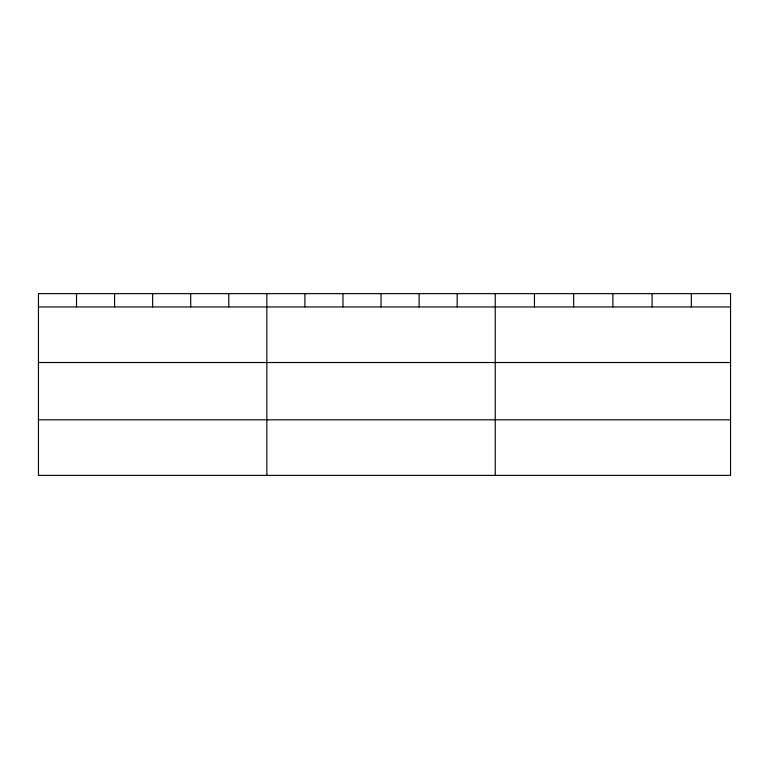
<?xml version="1.0" encoding="UTF-8"?>
<svg xmlns="http://www.w3.org/2000/svg" width="769" height="769" viewBox="0 0 769 769"><rect width="100%" height="100%" fill="white"/><g stroke="black" fill="none" stroke-linecap="round" stroke-linejoin="round"><path stroke-width="1.15" d="M730.55 362.526L730.55 293.623L38.45 293.623L38.45 475.377L730.55 475.377L730.55 362.526L38.45 362.526M38.45 306.946L730.55 306.946M38.45 419.797L730.55 419.797M691.331 293.623L691.331 306.946M652.112 293.623L652.112 306.946M612.893 293.623L612.893 306.946M573.674 293.623L573.674 306.946M534.455 293.623L534.455 306.946M495.236 293.623L495.236 475.377M457.171 293.623L457.171 306.946M419.105 293.623L419.105 306.946M381.039 293.623L381.039 306.946M342.974 293.623L342.974 306.946M304.909 293.623L304.909 306.946M266.843 293.623L266.843 475.377M228.778 293.623L228.778 306.946M190.712 293.623L190.712 306.946M152.647 293.623L152.647 306.946M114.581 293.623L114.581 306.946M76.516 293.623L76.516 306.946"/></g></svg>
